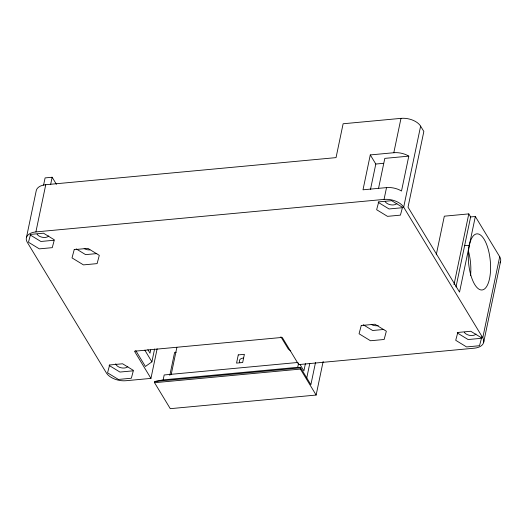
<?xml version="1.0" encoding="UTF-8"?>
<svg xmlns="http://www.w3.org/2000/svg" width="527" height="527" viewBox="0 0 527 527"><rect width="100%" height="100%" fill="white"/><g stroke="black" fill="none" stroke-linecap="round" stroke-linejoin="round"><path stroke-width="0.79" d="M26.429 237.611L36.291 190.425A15.369 8.84 11.8 0 1 45.75 184.727L336.048 157.619L343.117 123.766L400.988 118.358A15.369 8.84 11.8 0 1 420.618 126.151L423.84 131.467L408.023 207.177L459.537 292.11L475.334 216.498L470.631 216.933L468.793 213.896L444.327 216.182L436.257 254.791M43.576 185.155L45.091 177.902L52.147 177.243L56.409 184.279M157.132 348.795L150.946 378.393L126.012 380.718A15.369 8.84 11.8 0 1 106.382 372.925L27.299 242.348A15.369 8.84 11.8 0 1 35.895 231.92L45.75 184.727M50.632 184.496L52.147 177.243M150.669 349.968L149.997 353.182L147.876 349.678M135.755 350.547L145.399 366.469L151.901 361.838L154.589 348.966M323.15 361.456L316.134 395.052L170.28 408.669L154.556 382.707L154.813 381.476L163.153 379.881L297.715 367.312L300.667 367.853L310.871 384.71L315.508 362.523M163.153 379.881L164.18 374.961L297.926 362.464M169.819 375.349L174.621 352.372L176.235 352.22M171.176 374.631L176.881 347.333M297.715 367.312L298.598 363.096M316.134 395.052L300.41 369.084L300.667 367.853L154.813 381.476M305.403 363.67L303.895 370.896L299.929 364.355M306.589 378.715L309.784 363.426M370.283 154.925L362.998 189.806L386.522 187.605A15.369 8.84 11.8 0 1 401.508 191.018L408.794 156.137A15.369 8.84 11.8 0 0 393.807 152.725L370.283 154.925L375.804 164.035L370.501 189.397M378.511 188.501L384.809 158.377L408.794 156.137M35.895 231.92L384.058 199.404L386.522 187.605M393.807 152.725L400.988 118.358M150.946 378.393L134.49 351.213L282.222 337.418L298.684 364.592L474.175 348.202A15.369 8.84 11.8 0 0 482.772 337.774L403.689 207.197L420.618 126.151M454.004 284.685L468.793 213.896M455.993 286.984L470.631 216.933M482.772 337.774L499.701 256.735L475.334 216.498M483.641 342.51L500.571 261.464M481.467 336.773L481.052 338.334L468.114 339.546L457.265 332.919M375.804 164.035L383.643 163.304M53.807 240.272L40.869 241.478L30.019 234.851M401.969 207.757L389.031 208.962L378.182 202.335M96.836 253.586L85.598 254.633L76.178 248.876M464.63 245.661L469.333 245.22A28.181 10.896 84.7 0 1 488.588 250.727A28.181 10.896 84.7 0 1 480.426 289.817A28.181 10.896 84.7 0 1 469.333 245.22M383.873 329.454L372.635 330.501L363.215 324.744M132.883 370.85L119.945 372.062L109.096 365.428M154.556 382.707L300.41 369.084M290.739 350.883L288.341 349.098L280.898 336.799M144.866 350.224L151.901 361.838M384.058 199.404A15.369 8.84 11.8 0 1 403.689 207.197M499.701 256.735A15.369 8.84 11.8 0 1 499.945 262.901M48.741 235.938A6.403 3.682 11.8 0 1 42.825 237.361A6.403 3.682 11.8 0 1 37.074 234.192M396.903 203.422A6.403 3.682 11.8 0 1 390.994 204.845A6.403 3.682 11.8 0 1 385.237 201.676M475.986 334.006A6.403 3.682 11.8 0 1 470.071 335.429A6.403 3.682 11.8 0 1 464.32 332.26M127.824 366.522A6.403 3.682 11.8 0 1 121.085 367.787A6.403 3.682 11.8 0 1 115.762 363.768M89.913 249.864A5.889 3.386 11.8 0 1 84.168 248.553M378.281 325.482A5.889 3.386 11.8 0 1 371.212 324.421M468.391 250.918A28.181 10.896 84.7 0 1 470.532 275.74M239.811 362.372A6.403 3.682 11.8 0 1 243.395 358.024M238.27 354.895L236.557 363.103L242.67 362.53L244.383 354.322L238.27 354.895M30.559 234.403L28.471 242.236L39.321 248.863L52.259 247.657L54.353 239.818L43.504 233.191L30.559 234.403M74.215 249.64L72.015 257.901L83.45 264.89L97.1 263.619L99.3 255.351L87.857 248.362L74.215 249.64M109.642 364.98L107.554 372.82L118.404 379.447L131.342 378.234L133.43 370.402L122.58 363.775L109.642 364.98M378.729 201.887L376.634 209.72L387.483 216.347L400.428 215.141L402.516 207.302L391.666 200.675L378.729 201.887M361.258 325.508L359.052 333.769L370.494 340.758L384.137 339.487L386.344 331.219L374.901 324.23L361.258 325.508M457.805 332.465L455.717 340.304L466.566 346.931L479.504 345.725L481.599 337.886L470.749 331.259L457.805 332.465"/></g></svg>
